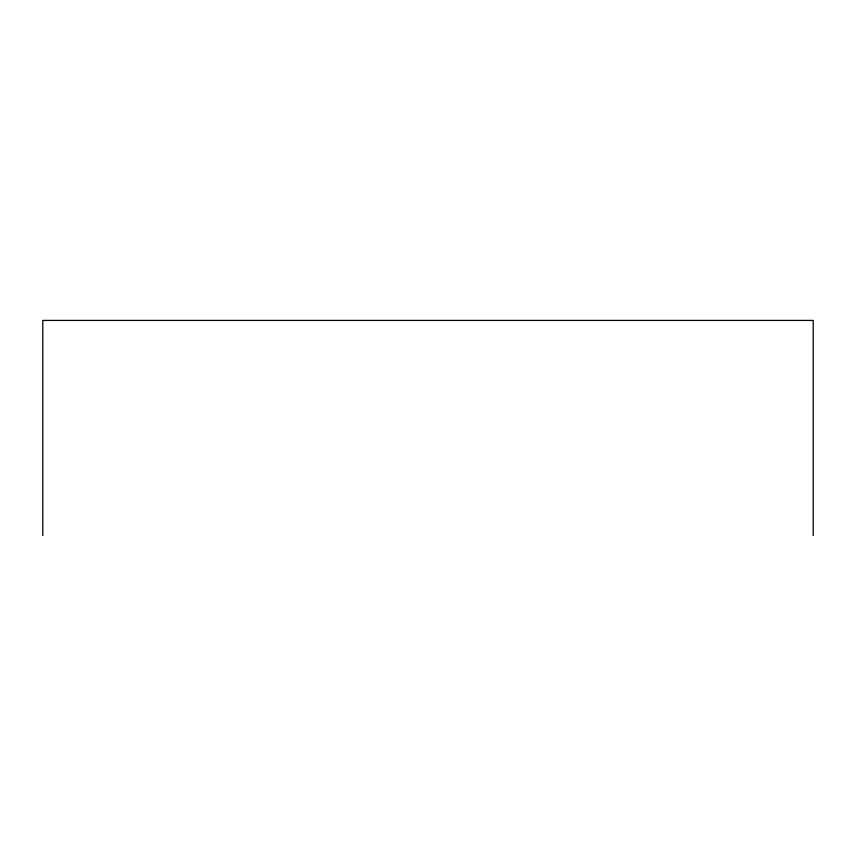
<?xml version="1.0" encoding="UTF-8"?>
<svg xmlns="http://www.w3.org/2000/svg" width="856" height="856" viewBox="0 0 856 856"><rect width="100%" height="100%" fill="white"/><g stroke="black" fill="none" stroke-linecap="round" stroke-linejoin="round"><path stroke-width="1.28" d="M813.2 535.578L813.2 320.422L42.8 320.422L42.8 535.578"/></g></svg>
